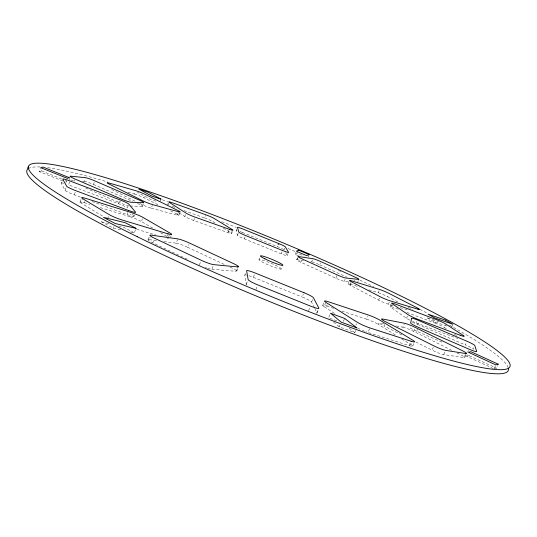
<?xml version="1.0" encoding="UTF-8"?>
<svg xmlns="http://www.w3.org/2000/svg" width="537" height="537" viewBox="0 0 537 537"><rect width="100%" height="100%" fill="white"/><g stroke="black" fill="none" stroke-linecap="round" stroke-linejoin="round"><path stroke-width="0.4" stroke-dasharray="2.69 2.01" d="M62.789 180.996L39.221 171.571L40.423 168.477M39.221 171.571L41.564 170.88L42.154 169.35M80.483 197.173L74.281 194.85A9.001 0.987 21.4 0 1 65.105 190.346L61.198 183.117L62.205 180.365M66.434 180.674L65.829 182.211L67.675 181.439L65.373 180.506M69.072 179.895L69.656 178.398M65.105 190.346L66.179 187.614M69.736 181.781L68.514 184.896L118.469 203.677A8.431 0.886 21.7 0 1 127.282 207.947L128.202 205.644M74.059 181.251L74.65 179.741M74.281 194.85L75.355 192.105M82.416 181.123L84.081 181.278L85.215 178.412M79.986 202.046L81.107 199.2M102.466 216.028L81.221 203.1L82.624 199.529M81.221 203.1A9.351 1.081 21.4 0 1 84.228 202.677L84.786 201.268M84.081 181.278A7.874 0.765 21.6 0 1 93.458 184.466L94.579 181.613M120.624 229.782L113.394 228.151L101.674 221.942L102.278 220.412M107.427 219.042L108.602 216.089M118.469 203.677L119.382 201.388M85.591 188.004L119.691 202.771L120.295 201.254M113.394 228.151L114.005 226.607M127.92 192.186L134.364 194.011L135.163 192.011M92.129 201.516L127.047 214.565L127.86 212.538M100.258 207.597L129.907 216.693L130.988 213.981M127.047 214.565A8.78 0.967 21.7 0 0 133.928 216.075L134.458 214.746M133.975 216.364L134.552 214.914M157.932 204.691L143.882 197.75L144.943 195.092M130.162 206.013L142.07 206.342L142.936 204.174M142.392 206.255L143.258 204.094M130.256 231.957L134.277 232.87L135.478 229.863M152.743 228.151L141.379 221.506L142.473 218.787M139.593 203.449L141.063 204.188A7.699 0.745 21.9 0 0 151.219 208.161L152.354 205.329M159.919 201.737L160.704 199.784M148.044 239.858L149.32 236.689M149.353 241.046A9.894 1.242 21.8 0 1 149.199 239.643L150.105 237.388M167.423 205.121L168.209 203.174M187.346 259.23L152.81 242.885L154.038 239.844M168.195 204.939L168.719 203.637M167.235 236.012L167.812 234.588M178.318 212.464L177.203 215.203A7.431 0.705 22 0 0 176.411 213.82L176.962 212.464M168.645 236.595L169.209 235.193M178.828 215.404L179.935 212.672M170.524 237.233L171.095 235.824M231.467 231.568L230.93 232.877A7.142 0.658 22.3 0 1 227.923 232.608L193.709 220.492A7.296 0.678 22.1 0 1 184.735 216.505L185.829 213.813M163.879 241.576L176.109 243.187L177.559 239.623M193.709 220.492L194.528 218.472M224.09 264.338L187.742 247.302L188.896 244.463M184.01 210.605L204.483 217.921L205.517 215.397M215.022 222.962L212.947 221.667L213.719 219.767M199.355 264.916L200.939 261.049M207.651 268.225A10.028 1.289 22.2 0 0 211.847 269.259L213.108 266.184M227.923 232.608L229.01 229.964M231.601 233.514L232.414 231.541M285.65 252.752L287.235 255.538A7.062 0.644 22.6 0 1 281.213 253.8L244.234 238.831A7.095 0.651 22.4 0 1 237.435 235.367L236.233 230.588L237.039 228.634M237.435 235.367L238.24 233.407M239.932 231.494A6.813 0.597 22.4 0 1 242.315 232.407L243.08 230.541M244.234 238.831L245.047 236.857M211.847 269.259L236.058 271.319L237.562 267.681M236.824 271.145L238.321 267.52M247.047 285.134A10.082 1.309 22.6 0 1 246.241 284.268L244.798 275.132L245.745 272.809M246.241 284.268L247.839 280.415M259.009 259.525L259.626 258.042M248.98 275.736A9.518 1.168 22.5 0 1 253.31 277.314L254.807 273.709M255.901 289.577L257.283 286.248M283.724 249.671A6.78 0.591 22.6 0 0 277.374 246.624L278.408 244.147M281.213 253.8L282.032 251.84M284.06 249.974L284.838 248.101M281.267 269.057A12.163 1.275 22.6 0 0 265.775 261.244A12.163 1.275 22.6 0 0 263.318 262.6A12.163 1.275 22.6 0 0 281.267 269.057L282.207 266.822M287.248 255.632L288.047 253.592M298.72 255.887L295.135 254.35L295.914 252.484M296.632 259.861L297.451 257.908M348.312 281.697L344.244 281.301A7.189 0.665 22.9 0 1 335.793 278.206L300.814 262.237A7.088 0.644 22.7 0 1 297.082 259.78L297.901 257.834M300.814 262.237L301.64 260.277M308.305 256.968L308.943 255.444M312.44 259.955L311.655 261.828L310.037 261.6M314.42 307.714L311.561 302.029A9.478 1.155 22.9 0 0 302.136 296.988L303.345 294.122M311.99 261.895A6.82 0.597 22.8 0 1 319.703 264.801L320.495 262.935M311.561 302.029L312.776 299.143M308.527 310.728L309.829 307.647M316.139 313.078A10.042 1.296 23 0 0 316.931 312.682L318.219 309.634M316.964 312.883L318.26 309.829M322.75 305.338L323.959 302.479M335.793 278.206L336.914 275.562M334.45 313.339L324.059 306.661L325.583 303.069M324.059 306.661A9.404 1.134 23.1 0 1 326.724 306.077L327.322 304.654M329.839 314.756L328.543 317.817L337.189 320.972M344.244 281.301L345.083 279.321M348.151 283.851L349.03 281.777M393.064 305.573L388.365 304.184A7.498 0.712 23.2 0 1 378.585 300.102L350.252 285.254A7.276 0.678 23 0 1 349.97 284.093L350.533 282.771M350.252 285.254L351.104 283.247M357.561 282.516L358.367 280.616M355.702 330.577L354.836 332.584L339.196 326.899L340.055 324.878M343.344 321.462L344.318 319.186M355.877 325.2L356.521 323.69M341.834 311.037L366.496 319.132L367.684 316.367M368.852 289.839L378.29 292.719L379.115 290.792M378.585 300.102L379.464 298.048M369.584 328.678L367.966 332.45L409.187 345.64A9.686 1.175 23.6 0 0 410.879 344.566L411.819 342.391M397.843 301.901L387.446 296.531L388.271 294.612M395.259 334.913L378.216 324.382L379.411 321.616M388.365 304.184L389.251 302.13M390.104 306.634L391.003 304.546M409.691 320.072A7.988 0.799 23.4 0 1 406.502 318.293L390.641 307.177L391.547 305.083M401.757 334.907L384.022 325.999L384.908 323.932M406.502 318.293L407.442 316.118M396.313 325.979L402.831 327.187L404.247 323.912M412.443 321.354A7.988 0.799 23.4 0 0 416.215 322.898L416.853 321.448M451.765 350.312L413.611 331.376L414.745 328.765M412.295 322.354A8.169 0.832 23.5 0 1 417.605 324.382L418.873 321.448M409.187 345.64L410.456 342.707M441.985 342.129L416.692 331.215L417.538 329.282M412.698 346.13L413.967 343.217M446.764 325.999L433.433 321.428L434.024 320.079M406.898 312.44L434.99 323.052L435.883 321.012M465.539 354.225L464.049 357.615L443.656 354.601A9.398 1.094 23.8 0 1 432.057 350.117L433.292 347.291M446.287 328.751L444.253 327.402L445.448 324.67M451.758 326.946L452.637 324.945M443.656 354.601L444.891 351.775M473.822 347.734L473.171 349.211A8.283 0.839 23.7 0 0 465.337 344.935L466.633 341.995M464.8 357.521L466.291 354.145M467.566 352.393L468.425 350.453M493.261 368.557L466.64 356.239L467.519 354.245M466.64 356.239L469.251 355.702L469.828 354.386M494.322 368.234L495.517 365.549M494.027 368.906L496.497 368.154L497.671 365.502M295.135 254.35L297.384 253.182L304.197 256.102M70.736 180.049L74.912 180.432M149.199 239.643L157.354 240.717M297.082 259.78L303.559 260.693M384.089 323.704L380.827 323.099A9.062 1.034 23.4 0 0 384.022 325.999M101.674 221.942L109.756 223.895M118.65 226.037L123.503 227.211L134.277 232.87M151.219 208.161L177.203 215.203M400.119 307.654L407.167 309.735M136.734 229.292L155.958 235.025M349.97 284.093L359.414 286.966M84.228 202.677L89.84 204.396M155.992 201.194L150.857 199.522L137.546 192.36M326.724 306.077L333.88 308.426M439.273 321.804L426.606 317.535L433.433 321.428M172.202 206.376L176.136 207.785M416.215 322.898L457.833 338.511M398.32 309.198L394.413 307.728A7.666 0.738 23.3 0 0 390.641 307.177M253.31 277.314L302.136 296.988M242.315 232.407L277.374 246.624M41.564 170.88L61.533 178.955M417.605 324.382L465.337 344.935M93.458 184.466L132.686 201.415M319.703 264.801L347.09 277.246M469.251 355.702L496.497 368.154M230.151 267.178L231.669 267.889A9.491 1.161 22.4 0 1 236.058 271.319M170.498 210.9L176.411 213.82M457 352.91L459.987 354.393A9.062 1.007 23.8 0 1 464.049 357.615M111.609 189.467L135.176 201.241M415.799 341.955L432.057 350.117M408.234 307.271L412.691 309.567M160.55 232.722L168.356 237.294M401.649 338.86L410.879 344.566M223.325 228.138L230.93 232.877M179.136 212.867L184.735 216.505M454.423 334.148L456.457 335.497M349.084 328.04L354.836 332.584M333.558 322.086L339.196 326.899M132.391 214.203L133.928 216.075M314.783 308.426L316.931 312.682M28.28 168.665A260.633 28.058 22.6 0 1 40.456 166.994M47.632 167.672A260.633 28.058 22.6 0 1 107.514 181.942M162.355 199.831A260.633 28.058 22.6 0 1 167.779 201.737M221.794 221.741A260.633 28.058 22.6 0 1 236.495 227.48M277.837 244.228A260.633 28.058 22.6 0 1 279.307 244.838M288.114 248.53A260.633 28.058 22.6 0 1 297.632 252.565M338.424 270.42A260.633 28.058 22.6 0 1 340.68 271.433M359.965 280.24A260.633 28.058 22.6 0 1 373.739 286.684M419.86 309.352A260.633 28.058 22.6 0 1 427.022 313.058M449.489 325.14A260.633 28.058 22.6 0 1 508.338 368.261M129.907 216.693A8.954 1.007 21.7 0 1 141.379 221.506M168.672 238.71A9.23 1.081 21.9 0 1 167.249 238.381M61.198 183.117A8.639 0.906 21.4 0 1 63.802 183.325M244.798 275.132A9.518 1.168 22.5 0 1 246.476 275.045M176.109 243.187A9.357 1.121 22 0 1 187.742 247.302M206.523 267.842A10.028 1.289 22.2 0 1 205.342 267.419M152.81 242.885A9.894 1.242 21.8 0 1 150.863 241.912M434.99 323.052A7.605 0.718 23.5 0 1 444.253 327.402M416.692 331.215A8.525 0.906 23.5 0 1 408.999 326.899M137.297 203.409A7.867 0.779 21.8 0 1 142.07 206.342M128.994 205.96A8.209 0.839 21.7 0 1 119.691 202.771M134.364 194.011A7.29 0.665 21.9 0 1 143.882 197.75M204.483 217.921A6.9 0.611 22.2 0 1 212.947 221.667M236.233 230.588A6.813 0.597 22.4 0 1 236.985 230.568M402.831 327.187A8.74 0.96 23.5 0 1 413.611 331.376M366.496 319.132A9.203 1.074 23.3 0 1 378.216 324.382M366.939 332.108A9.901 1.242 23.3 0 1 365.838 331.712M364.683 331.269A9.901 1.242 23.3 0 1 361.099 329.758M359.938 329.221A9.901 1.242 23.3 0 1 357.776 328.154M353.943 280.361A6.921 0.611 23 0 1 354.668 280.71M378.29 292.719A7.082 0.638 23.2 0 1 387.446 296.531"/><path stroke-width="0.81" d="M28.488 166.295L26.951 170.276A260.633 28.058 22.6 0 0 264.197 299.324A260.633 28.058 22.6 0 0 508.438 368.832M411.59 318.32L410.664 323.059A8.532 0.879 23.5 0 0 418.377 327.342L468.996 349.151A8.659 0.879 23.8 0 0 476.648 351.48L474.802 345.513A8.29 0.805 23.7 0 0 466.955 341.257L419.196 320.717A8.176 0.805 23.4 0 0 411.59 318.32M298.659 250.135L296.431 251.242L306.486 255.552L309.265 254.686L298.659 250.135M69.166 177.64L67.34 178.365L40.718 167.705L43.047 167.061L69.166 177.64M498.262 364.18L495.812 364.878L468.398 352.245L470.989 351.755L498.262 364.18M143.513 202.738L130.867 202.241A8.216 0.812 21.8 0 1 121.194 198.985L74.945 178.989A8.223 0.799 21.5 0 1 70.535 176.163L85.497 177.693A7.88 0.738 21.6 0 1 94.861 180.902L138.727 199.831A7.867 0.752 21.8 0 1 143.513 202.738M237.864 266.949L213.739 264.647A10.035 1.249 22.2 0 1 201.254 260.277L154.656 238.321A9.894 1.202 21.9 0 1 151.018 235.125L177.848 238.905A9.364 1.081 22.1 0 1 189.474 243.046L233.447 263.573A9.491 1.121 22.4 0 1 237.864 266.949M358.609 279.394L345.64 278.005A7.189 0.638 22.9 0 1 337.196 274.897L302.19 258.968A7.088 0.624 22.7 0 1 298.444 256.532L312.97 258.706A6.827 0.577 22.8 0 1 321.019 261.694L354.514 276.864A6.921 0.591 23 0 1 358.609 279.394M465.841 353.547L445.515 350.366A9.404 1.054 23.7 0 1 433.916 345.875L385.801 321.864A9.062 1 23.4 0 1 382.586 319.018L404.529 323.254A8.746 0.92 23.5 0 1 415.316 327.456L461.76 350.372A9.069 0.967 23.8 0 1 465.841 353.547M136.083 228.366L115.233 223.526L103.493 217.351L125.289 222.741L136.083 228.366M178.593 211.779L152.636 204.617A7.706 0.718 21.9 0 1 142.486 200.637L109.3 184.157A7.558 0.685 21.8 0 1 109.145 183.05L135.693 190.682A7.29 0.644 21.9 0 1 145.212 194.428L177.781 210.43A7.431 0.678 22.1 0 1 178.593 211.779M418.001 309.191L389.842 300.754A7.505 0.685 23.2 0 1 380.055 296.672L351.675 281.912A7.283 0.651 23 0 1 351.379 280.784L379.666 289.503A7.088 0.611 23.1 0 1 388.828 293.323L417.081 307.815A7.303 0.644 23.3 0 1 418.001 309.191M168.094 233.884L121.671 219.848A9.646 1.121 21.6 0 1 109.186 214.612L82.906 198.818A9.357 1.04 21.5 0 1 85.893 198.442L131.531 212.625A8.954 0.973 21.8 0 1 143.017 217.431L170.061 233.092A9.23 1.04 21.9 0 1 168.094 233.884M411.094 341.237L369.912 327.926A9.901 1.202 23.3 0 1 357.165 322.187L325.885 302.351A9.411 1.094 23.1 0 1 328.53 301.814L368.275 314.984A9.203 1.034 23.3 0 1 380.008 320.227L412.765 340.223A9.693 1.134 23.6 0 1 411.094 341.237M160.966 199.133L152.179 196.24L138.841 189.118L148.259 192.239L160.966 199.133M445.468 320.106L428.063 314.192L434.903 318.052L452.926 324.281L445.468 320.106M229.279 229.299L195.079 217.123A7.303 0.658 22.2 0 1 186.097 213.135L169.242 202.335A7.055 0.611 22.1 0 1 172.713 202.872L205.772 214.766A6.907 0.591 22.3 0 1 214.236 218.505L232.273 229.601A7.142 0.631 22.3 0 1 229.279 229.299M356.85 327.892L341.203 322.18L330.49 313.225L344.64 318.421L356.85 327.892M128.665 210.517L75.898 190.729A9.008 0.953 21.4 0 1 66.709 186.245L62.735 179.19A8.646 0.879 21.4 0 1 70.045 181.003L119.986 199.858A8.431 0.852 21.7 0 1 128.813 204.107L135.525 212.075A8.787 0.933 21.7 0 1 128.665 210.517M460.189 335.236L417.799 319.267A7.988 0.772 23.4 0 1 408.073 314.675L392.144 303.687A7.672 0.718 23.3 0 1 395.903 304.271L436.48 319.649A7.612 0.691 23.5 0 1 445.75 323.986L463.438 335.544A7.927 0.745 23.6 0 1 460.189 335.236M303.949 292.692L255.109 272.984A9.518 1.128 22.5 0 0 246.604 270.769L248.161 279.643A10.082 1.269 22.6 0 0 257.834 284.919L310.48 306.103A10.049 1.249 22.9 0 0 318.864 308.104L313.386 297.699A9.485 1.114 22.9 0 0 303.949 292.692M278.669 243.523L243.597 229.292A6.813 0.577 22.4 0 0 237.522 227.446L238.777 232.105A7.095 0.624 22.4 0 0 245.59 235.542L282.576 250.531A7.062 0.624 22.6 0 0 288.591 252.289L285.362 246.859A6.786 0.571 22.6 0 0 278.669 243.523M137.264 236.696A260.74 27.072 22.6 0 0 509.801 366.939A260.74 27.072 22.6 0 0 160.644 195.643A260.74 27.072 22.6 0 0 137.264 236.696M264.882 258.841A12.17 1.228 22.6 0 0 282.824 265.332A12.17 1.228 22.6 0 0 267.305 257.559A12.17 1.228 22.6 0 0 264.882 258.841"/></g></svg>
